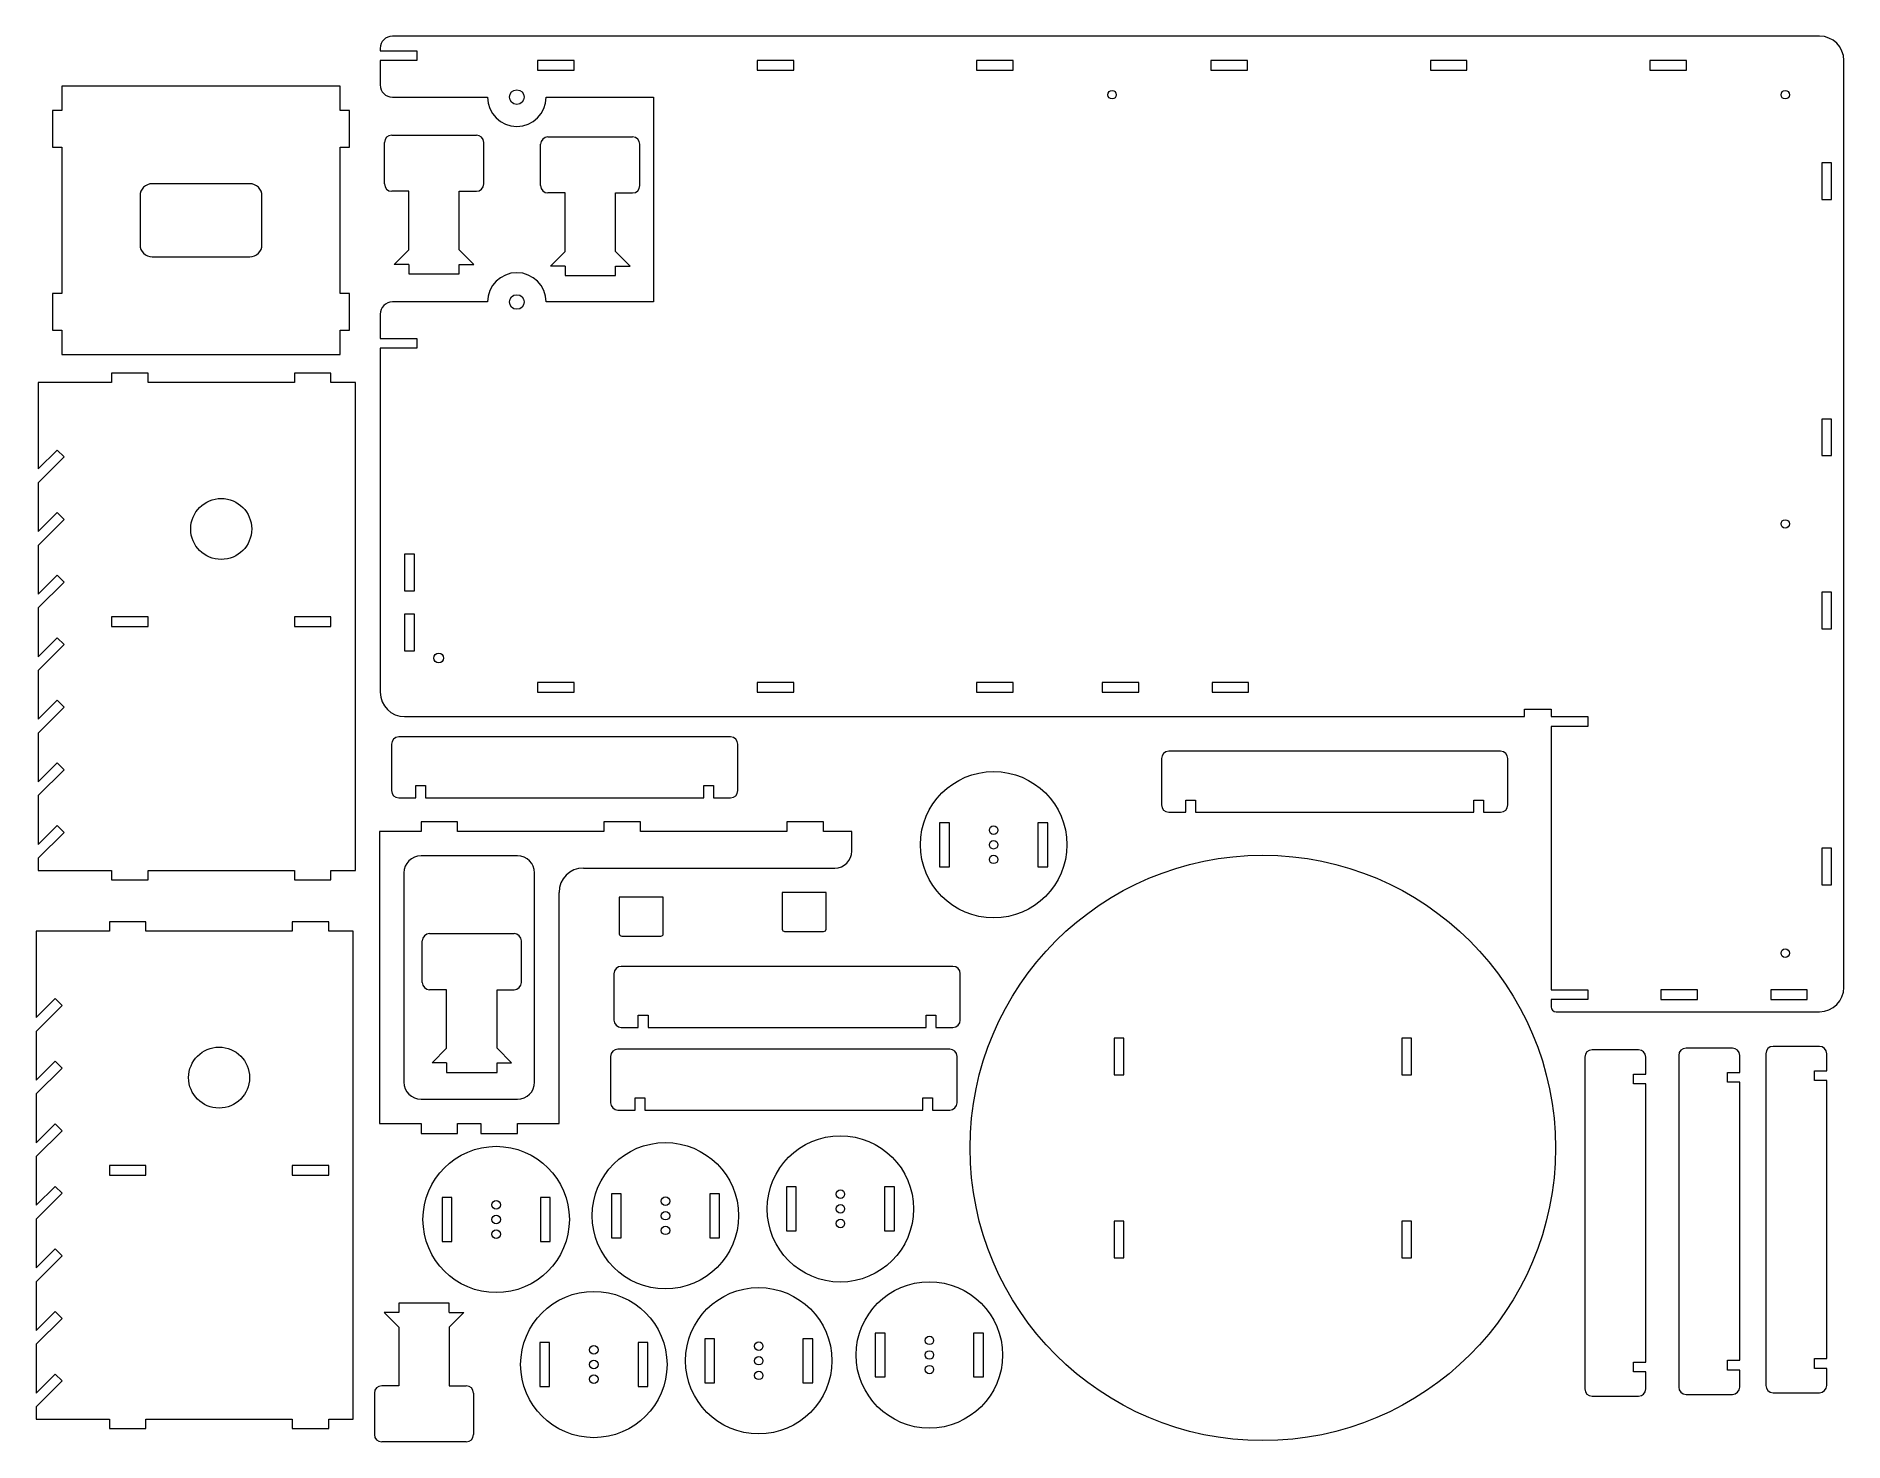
# Model space of a CAD drawing. Header units: millimetres. Extents: x 8 to 749, y 11 to 588.
import ezdxf

# ---------------------------------------------------------------- set-up
doc = ezdxf.new("R2010")
doc.units = ezdxf.units.MM
doc.layers.get('0').update_dxf_attribs({"linetype": 'CONTINUOUS'})

msp = doc.modelspace()

# ---------------------------------------------------------------- linework, layer by layer
at = {"color": 7, "linetype": 'CONTINUOUS', "lineweight": 15}
for p, q in [((739.46, 587.78), (154.46, 587.78)), ((149.46, 582.78), (149.46, 581.78)), ((149.46, 581.78), (164.46, 581.78)), ((164.46, 581.78), (164.46, 577.78)), ((149.46, 577.78), (149.46, 567.78)), ((164.46, 577.78), (149.46, 577.78)), ((228.96, 577.78), (213.96, 577.78)), ((213.96, 577.78), (213.96, 573.78)), ((213.96, 573.78), (228.96, 573.78)), ((228.96, 573.78), (228.96, 577.78)), ((318.96, 577.78), (303.96, 577.78)), ((303.96, 577.78), (303.96, 573.78)), ((303.96, 573.78), (318.96, 573.78)), ((318.96, 573.78), (318.96, 577.78)), ((408.96, 577.78), (393.96, 577.78)), ((393.96, 577.78), (393.96, 573.78)), ((393.96, 573.78), (408.96, 573.78)), ((408.96, 573.78), (408.96, 577.78)), ((489.96, 577.78), (489.96, 573.78)), ((504.96, 577.78), (489.96, 577.78)), ((489.96, 573.78), (504.96, 573.78)), ((504.96, 573.78), (504.96, 577.78)), ((579.96, 577.78), (579.96, 573.78)), ((594.96, 577.78), (579.96, 577.78)), ((579.96, 573.78), (594.96, 573.78)), ((594.96, 573.78), (594.96, 577.78)), ((669.96, 577.78), (669.96, 573.78)), ((684.96, 577.78), (669.96, 577.78)), ((669.96, 573.78), (684.96, 573.78)), ((684.96, 573.78), (684.96, 577.78)), ((749.46, 197.78), (749.46, 577.78)), ((132.99, 567.27), (18.99, 567.27)), ((18.99, 567.27), (18.99, 557.27)), ((132.99, 557.27), (132.99, 567.27)), ((15.09, 557.27), (15.09, 542.27)), ((18.99, 557.27), (15.09, 557.27)), ((136.89, 557.27), (132.99, 557.27)), ((136.89, 542.27), (136.89, 557.27)), ((154.46, 562.78), (193.46, 562.78)), ((217.46, 562.78), (261.46, 562.78)), ((261.46, 562.78), (261.46, 478.78)), ((15.09, 542.27), (18.99, 542.27)), ((18.99, 542.27), (18.99, 482.27)), ((132.99, 542.27), (136.89, 542.27)), ((132.99, 482.27), (132.99, 542.27)), ((151.22, 527.18), (151.22, 544.18)), ((154.22, 547.18), (188.87, 547.18)), ((191.87, 527.18), (191.87, 544.18)), ((215.23, 526.48), (215.23, 543.48)), ((218.23, 546.48), (252.88, 546.48)), ((255.88, 526.48), (255.88, 543.48)), ((744.46, 535.78), (740.46, 535.78)), ((740.46, 535.78), (740.46, 520.78)), ((744.46, 520.78), (744.46, 535.78)), ((95.99, 527.27), (55.99, 527.27)), ((50.99, 522.27), (50.99, 502.27)), ((100.99, 502.27), (100.99, 522.27)), ((161.22, 524.18), (154.22, 524.18)), ((161.22, 500.18), (161.22, 524.18)), ((181.87, 524.18), (188.87, 524.18)), ((181.87, 500.18), (181.87, 524.18)), ((225.23, 523.48), (218.23, 523.48)), ((225.23, 499.48), (225.23, 523.48)), ((245.88, 523.48), (252.88, 523.48)), ((245.88, 499.48), (245.88, 523.48)), ((740.46, 520.78), (744.46, 520.78)), ((55.99, 497.27), (95.99, 497.27)), ((155.22, 494.18), (161.22, 500.18)), ((187.87, 494.18), (181.87, 500.18)), ((219.23, 493.48), (225.23, 499.48)), ((251.88, 493.48), (245.88, 499.48)), ((161.22, 494.18), (155.22, 494.18)), ((161.22, 494.18), (161.22, 490.28)), ((161.22, 490.28), (181.87, 490.28)), ((181.87, 494.18), (187.87, 494.18)), ((181.87, 490.28), (181.87, 494.18)), ((225.23, 493.48), (219.23, 493.48)), ((225.23, 493.48), (225.23, 489.58)), ((225.23, 489.58), (245.88, 489.58)), ((245.88, 493.48), (251.88, 493.48)), ((245.88, 489.58), (245.88, 493.48)), ((15.09, 482.27), (15.09, 467.27)), ((18.99, 482.27), (15.09, 482.27)), ((136.89, 482.27), (132.99, 482.27)), ((136.89, 467.27), (136.89, 482.27)), ((193.46, 478.78), (154.46, 478.78)), ((261.46, 478.78), (217.46, 478.78)), ((15.09, 467.27), (18.99, 467.27)), ((18.99, 467.27), (18.99, 457.27)), ((132.99, 467.27), (136.89, 467.27)), ((132.99, 457.27), (132.99, 467.27)), ((149.46, 473.78), (149.46, 463.78)), ((149.46, 463.78), (164.46, 463.78)), ((149.46, 459.78), (149.46, 318.78)), ((164.46, 459.78), (149.46, 459.78)), ((164.46, 463.78), (164.46, 459.78)), ((18.99, 457.27), (132.99, 457.27)), ((9.27, 445.71), (9.27, 410.31)), ((39.27, 445.71), (9.27, 445.71)), ((39.27, 449.61), (39.27, 445.71)), ((54.27, 449.61), (39.27, 449.61)), ((54.27, 445.71), (54.27, 449.61)), ((114.27, 445.71), (54.27, 445.71)), ((114.27, 449.61), (114.27, 445.71)), ((129.27, 449.61), (114.27, 449.61)), ((129.27, 445.71), (129.27, 449.61)), ((139.27, 445.71), (129.27, 445.71)), ((139.27, 245.71), (139.27, 445.71)), ((744.46, 430.78), (740.46, 430.78)), ((740.46, 430.78), (740.46, 415.78)), ((744.46, 415.78), (744.46, 430.78)), ((9.27, 410.31), (17.05, 418.09)), ((19.88, 415.26), (9.27, 404.65)), ((17.05, 418.09), (19.88, 415.26)), ((740.46, 415.78), (744.46, 415.78)), ((9.27, 404.65), (9.27, 384.65)), ((9.27, 384.65), (17.05, 392.43)), ((19.88, 389.6), (9.27, 378.99)), ((17.05, 392.43), (19.88, 389.6)), ((9.27, 378.99), (9.27, 358.99)), ((163.46, 375.34), (159.46, 375.34)), ((159.46, 375.34), (159.46, 360.34)), ((163.46, 360.34), (163.46, 375.34)), ((9.27, 358.99), (17.05, 366.77)), ((19.88, 363.94), (9.27, 353.34)), ((17.05, 366.77), (19.88, 363.94)), ((159.46, 360.34), (163.46, 360.34)), ((744.46, 359.78), (740.46, 359.78)), ((740.46, 359.78), (740.46, 344.78)), ((744.46, 344.78), (744.46, 359.78)), ((9.27, 353.34), (9.27, 333.34)), ((54.27, 349.71), (39.27, 349.71)), ((39.27, 349.71), (39.27, 345.71)), ((54.27, 345.71), (54.27, 349.71)), ((129.27, 349.71), (114.27, 349.71)), ((114.27, 349.71), (114.27, 345.71)), ((129.27, 345.71), (129.27, 349.71)), ((163.46, 350.78), (159.46, 350.78)), ((159.46, 350.78), (159.46, 335.78)), ((163.46, 335.78), (163.46, 350.78)), ((9.27, 333.34), (17.05, 341.12)), ((17.05, 341.12), (19.88, 338.29)), ((39.27, 345.71), (54.27, 345.71)), ((114.27, 345.71), (129.27, 345.71)), ((740.46, 344.78), (744.46, 344.78)), ((19.88, 338.29), (9.27, 327.68)), ((159.46, 335.78), (163.46, 335.78)), ((9.27, 327.68), (9.27, 307.68)), ((228.96, 322.78), (213.96, 322.78)), ((213.96, 322.78), (213.96, 318.78)), ((213.96, 318.78), (228.96, 318.78)), ((228.96, 318.78), (228.96, 322.78)), ((318.96, 322.78), (303.96, 322.78)), ((303.96, 322.78), (303.96, 318.78)), ((303.96, 318.78), (318.96, 318.78)), ((318.96, 318.78), (318.96, 322.78)), ((408.96, 322.78), (393.96, 322.78)), ((393.96, 322.78), (393.96, 318.78)), ((393.96, 318.78), (408.96, 318.78)), ((408.96, 318.78), (408.96, 322.78)), ((460.46, 322.78), (445.46, 322.78)), ((445.46, 322.78), (445.46, 318.78)), ((445.46, 318.78), (460.46, 318.78)), ((460.46, 318.78), (460.46, 322.78)), ((505.46, 322.78), (490.46, 322.78)), ((490.46, 322.78), (490.46, 318.78)), ((490.46, 318.78), (505.46, 318.78)), ((505.46, 318.78), (505.46, 322.78)), ((9.27, 307.68), (17.05, 315.46)), ((19.88, 312.63), (9.27, 302.02)), ((17.05, 315.46), (19.88, 312.63)), ((618.49, 311.78), (629.46, 311.78)), ((618.49, 308.78), (618.49, 311.78)), ((629.46, 311.78), (629.46, 308.78)), ((159.46, 308.78), (618.49, 308.78)), ((629.46, 308.78), (644.46, 308.78)), ((629.46, 304.78), (629.46, 196.78)), ((644.46, 304.78), (629.46, 304.78)), ((644.46, 308.78), (644.46, 304.78)), ((9.27, 302.02), (9.27, 282.02)), ((154.08, 297.47), (154.08, 278.47)), ((293.08, 300.47), (157.08, 300.47)), ((296.08, 278.47), (296.08, 297.47)), ((9.27, 282.02), (17.05, 289.8)), ((17.05, 289.8), (19.88, 286.97)), ((469.72, 291.59), (469.72, 272.59)), ((608.72, 294.59), (472.72, 294.59)), ((611.72, 272.59), (611.72, 291.59)), ((19.88, 286.97), (9.27, 276.37)), ((9.27, 276.37), (9.27, 256.37)), ((157.08, 275.47), (164.08, 275.47)), ((164.08, 280.47), (168.08, 280.47)), ((164.08, 275.47), (164.08, 280.47)), ((168.08, 280.47), (168.08, 275.47)), ((168.08, 275.47), (282.08, 275.47)), ((282.08, 280.47), (286.08, 280.47)), ((282.08, 275.47), (282.08, 280.47)), ((286.08, 280.47), (286.08, 275.47)), ((286.08, 275.47), (293.08, 275.47)), ((479.72, 274.59), (483.72, 274.59)), ((479.72, 269.59), (479.72, 274.59)), ((483.72, 274.59), (483.72, 269.59)), ((597.72, 274.59), (601.72, 274.59)), ((597.72, 269.59), (597.72, 274.59)), ((601.72, 274.59), (601.72, 269.59)), ((472.72, 269.59), (479.72, 269.59)), ((483.72, 269.59), (597.72, 269.59)), ((601.72, 269.59), (608.72, 269.59)), ((9.27, 256.37), (17.05, 264.15)), ((19.88, 261.32), (9.27, 250.71)), ((17.05, 264.15), (19.88, 261.32)), ((149.18, 261.7), (149.18, 141.9)), ((166.18, 261.7), (149.18, 261.7)), ((166.18, 265.6), (166.18, 261.7)), ((181.18, 265.6), (166.18, 265.6)), ((181.18, 261.7), (181.18, 265.6)), ((241.18, 261.7), (181.18, 261.7)), ((241.18, 265.6), (241.18, 261.7)), ((256.18, 265.6), (241.18, 265.6)), ((256.18, 261.7), (256.18, 265.6)), ((316.18, 261.7), (256.18, 261.7)), ((316.18, 265.6), (316.18, 261.7)), ((331.18, 265.6), (316.18, 265.6)), ((331.18, 261.7), (331.18, 265.6)), ((342.77, 261.7), (331.18, 261.7)), ((342.77, 253.68), (342.77, 261.7)), ((378.78, 265.25), (378.78, 247.25)), ((382.78, 265.25), (378.78, 265.25)), ((382.78, 247.25), (382.78, 265.25)), ((423.08, 265.25), (419.08, 265.25)), ((419.08, 265.25), (419.08, 247.25)), ((423.08, 247.25), (423.08, 265.25)), ((740.46, 254.78), (740.46, 239.78)), ((744.46, 254.78), (740.46, 254.78)), ((744.46, 239.78), (744.46, 254.78)), ((9.27, 250.71), (9.27, 245.71)), ((9.27, 245.71), (39.27, 245.71)), ((39.27, 245.71), (39.27, 241.81)), ((54.27, 245.71), (114.27, 245.71)), ((54.27, 241.81), (54.27, 245.71)), ((114.27, 245.71), (114.27, 241.81)), ((129.27, 245.71), (139.27, 245.71)), ((129.27, 241.81), (129.27, 245.71)), ((159.18, 244.7), (159.18, 158.9)), ((205.75, 251.7), (166.18, 251.7)), ((212.75, 158.9), (212.75, 244.7)), ((232.75, 246.68), (335.77, 246.68)), ((378.78, 247.25), (382.78, 247.25)), ((419.08, 247.25), (423.08, 247.25)), ((39.27, 241.81), (54.27, 241.81)), ((114.27, 241.81), (129.27, 241.81)), ((740.46, 239.78), (744.46, 239.78)), ((222.75, 141.9), (222.75, 236.68)), ((247.46, 234.76), (247.46, 219.76)), ((265.46, 234.76), (247.46, 234.76)), ((265.46, 219.76), (265.46, 234.76)), ((314.24, 236.67), (314.24, 221.67)), ((332.24, 236.67), (314.24, 236.67)), ((332.24, 221.67), (332.24, 236.67)), ((38.41, 224.67), (38.41, 220.77)), ((53.41, 224.67), (38.41, 224.67)), ((53.41, 220.77), (53.41, 224.67)), ((113.41, 224.67), (113.41, 220.77)), ((128.41, 224.67), (113.41, 224.67)), ((128.41, 220.77), (128.41, 224.67)), ((8.41, 220.77), (8.41, 185.37)), ((38.41, 220.77), (8.41, 220.77)), ((113.41, 220.77), (53.41, 220.77)), ((138.41, 220.77), (128.41, 220.77)), ((138.41, 20.77), (138.41, 220.77)), ((166.69, 199.8), (166.69, 216.8)), ((169.69, 219.8), (204.33, 219.8)), ((207.33, 199.8), (207.33, 216.8)), ((248.46, 218.76), (264.46, 218.76)), ((315.24, 220.67), (331.24, 220.67)), ((245.25, 203.37), (245.25, 184.37)), ((384.25, 206.37), (248.25, 206.37)), ((387.25, 184.37), (387.25, 203.37)), ((8.41, 185.37), (16.19, 193.15)), ((16.19, 193.15), (19.02, 190.32)), ((176.69, 196.8), (169.69, 196.8)), ((176.69, 172.8), (176.69, 196.8)), ((197.33, 196.8), (204.33, 196.8)), ((197.33, 172.8), (197.33, 196.8)), ((629.46, 196.78), (644.46, 196.78)), ((629.46, 192.78), (629.46, 189.78)), ((644.46, 192.78), (629.46, 192.78)), ((644.46, 196.78), (644.46, 192.78)), ((689.46, 196.78), (674.46, 196.78)), ((674.46, 196.78), (674.46, 192.78)), ((674.46, 192.78), (689.46, 192.78)), ((689.46, 192.78), (689.46, 196.78)), ((734.46, 196.78), (719.46, 196.78)), ((719.46, 196.78), (719.46, 192.78)), ((719.46, 192.78), (734.46, 192.78)), ((734.46, 192.78), (734.46, 196.78)), ((19.02, 190.32), (8.41, 179.71)), ((255.25, 186.37), (259.25, 186.37)), ((255.25, 181.37), (255.25, 186.37)), ((259.25, 186.37), (259.25, 181.37)), ((373.25, 186.37), (377.25, 186.37)), ((373.25, 181.37), (373.25, 186.37)), ((377.25, 186.37), (377.25, 181.37)), ((631.46, 187.78), (739.46, 187.78)), ((8.41, 179.71), (8.41, 159.71)), ((248.25, 181.37), (255.25, 181.37)), ((259.25, 181.37), (373.25, 181.37)), ((377.25, 181.37), (384.25, 181.37)), ((170.69, 166.8), (176.69, 172.8)), ((203.33, 166.8), (197.33, 172.8)), ((382.91, 172.45), (246.91, 172.45)), ((450.27, 176.93), (450.27, 161.93)), ((454.27, 176.93), (450.27, 176.93)), ((454.27, 161.93), (454.27, 176.93)), ((572.27, 176.93), (568.27, 176.93)), ((568.27, 176.93), (568.27, 161.93)), ((572.27, 161.93), (572.27, 176.93)), ((665.27, 172.16), (646.27, 172.16)), ((703.77, 172.86), (684.77, 172.86)), ((717.46, 170.56), (717.46, 34.56)), ((739.46, 173.56), (720.46, 173.56)), ((742.46, 163.56), (742.46, 170.56)), ((8.41, 159.71), (16.19, 167.49)), ((19.02, 164.66), (8.41, 154.05)), ((16.19, 167.49), (19.02, 164.66)), ((176.69, 166.8), (170.69, 166.8)), ((176.69, 166.8), (176.69, 162.9)), ((197.33, 166.8), (203.33, 166.8)), ((197.33, 162.9), (197.33, 166.8)), ((243.91, 169.45), (243.91, 150.45)), ((385.91, 150.45), (385.91, 169.45)), ((643.27, 169.16), (643.27, 33.16)), ((668.27, 162.16), (668.27, 169.16)), ((681.77, 169.86), (681.77, 33.86)), ((706.77, 162.86), (706.77, 169.86)), ((737.46, 163.56), (742.46, 163.56)), ((737.46, 159.56), (737.46, 163.56)), ((176.69, 162.9), (197.33, 162.9)), ((450.27, 161.93), (454.27, 161.93)), ((568.27, 161.93), (572.27, 161.93)), ((663.27, 162.16), (668.27, 162.16)), ((663.27, 158.16), (663.27, 162.16)), ((668.27, 158.16), (663.27, 158.16)), ((668.27, 44.16), (668.27, 158.16)), ((701.77, 162.86), (706.77, 162.86)), ((701.77, 158.86), (701.77, 162.86)), ((706.77, 158.86), (701.77, 158.86)), ((706.77, 44.86), (706.77, 158.86)), ((742.46, 159.56), (737.46, 159.56)), ((742.46, 45.56), (742.46, 159.56)), ((8.41, 154.05), (8.41, 134.05)), ((166.18, 151.9), (205.75, 151.9)), ((253.91, 152.45), (257.91, 152.45)), ((253.91, 147.45), (253.91, 152.45)), ((257.91, 152.45), (257.91, 147.45)), ((371.91, 152.45), (375.91, 152.45)), ((371.91, 147.45), (371.91, 152.45)), ((375.91, 152.45), (375.91, 147.45)), ((8.41, 134.05), (16.19, 141.83)), ((16.19, 141.83), (19.02, 139)), ((149.18, 141.9), (166.18, 141.9)), ((166.18, 141.9), (166.18, 137.9)), ((181.18, 141.9), (190.75, 141.9)), ((181.18, 137.9), (181.18, 141.9)), ((190.75, 141.9), (190.75, 137.9)), ((205.75, 141.9), (222.75, 141.9)), ((205.75, 137.9), (205.75, 141.9)), ((246.91, 147.45), (253.91, 147.45)), ((257.91, 147.45), (371.91, 147.45)), ((375.91, 147.45), (382.91, 147.45)), ((19.02, 139), (8.41, 128.4)), ((166.18, 137.9), (181.18, 137.9)), ((190.75, 137.9), (205.75, 137.9)), ((8.41, 128.4), (8.41, 108.4)), ((53.41, 124.77), (38.41, 124.77)), ((38.41, 124.77), (38.41, 120.77)), ((38.41, 120.77), (53.41, 120.77)), ((53.41, 120.77), (53.41, 124.77)), ((128.41, 124.77), (113.41, 124.77)), ((113.41, 124.77), (113.41, 120.77)), ((113.41, 120.77), (128.41, 120.77)), ((128.41, 120.77), (128.41, 124.77)), ((8.41, 108.4), (16.19, 116.18)), ((19.02, 113.35), (8.41, 102.74)), ((16.19, 116.18), (19.02, 113.35)), ((174.84, 111.6), (174.84, 93.6)), ((178.84, 111.6), (174.84, 111.6)), ((178.84, 93.6), (178.84, 111.6)), ((219.14, 111.6), (215.14, 111.6)), ((215.14, 111.6), (215.14, 93.6)), ((219.14, 93.6), (219.14, 111.6)), ((244.22, 113.14), (244.22, 95.14)), ((248.22, 113.14), (244.22, 113.14)), ((248.22, 95.14), (248.22, 113.14)), ((288.52, 113.14), (284.52, 113.14)), ((284.52, 113.14), (284.52, 95.14)), ((288.52, 95.14), (288.52, 113.14)), ((315.94, 115.94), (315.94, 97.94)), ((319.94, 115.94), (315.94, 115.94)), ((319.94, 97.94), (319.94, 115.94)), ((360.24, 115.94), (356.24, 115.94)), ((356.24, 115.94), (356.24, 97.94)), ((360.24, 97.94), (360.24, 115.94)), ((8.41, 102.74), (8.41, 82.74)), ((315.94, 97.94), (319.94, 97.94)), ((356.24, 97.94), (360.24, 97.94)), ((450.27, 101.93), (450.27, 86.93)), ((454.27, 101.93), (450.27, 101.93)), ((454.27, 86.93), (454.27, 101.93)), ((572.27, 101.93), (568.27, 101.93)), ((568.27, 101.93), (568.27, 86.93)), ((572.27, 86.93), (572.27, 101.93)), ((8.41, 82.74), (16.19, 90.52)), ((16.19, 90.52), (19.02, 87.69)), ((174.84, 93.6), (178.84, 93.6)), ((215.14, 93.6), (219.14, 93.6)), ((244.22, 95.14), (248.22, 95.14)), ((284.52, 95.14), (288.52, 95.14)), ((19.02, 87.69), (8.41, 77.08)), ((450.27, 86.93), (454.27, 86.93)), ((568.27, 86.93), (572.27, 86.93)), ((8.41, 77.08), (8.41, 57.08)), ((157.05, 68.32), (157.05, 64.42)), ((177.69, 68.32), (157.05, 68.32)), ((177.69, 64.42), (177.69, 68.32)), ((8.41, 57.08), (16.19, 64.86)), ((19.02, 62.03), (8.41, 51.43)), ((16.19, 64.86), (19.02, 62.03)), ((151.05, 64.42), (157.05, 58.42)), ((157.05, 64.42), (151.05, 64.42)), ((177.69, 64.42), (183.69, 64.42)), ((183.69, 64.42), (177.69, 58.42)), ((157.05, 58.42), (157.05, 34.42)), ((177.69, 58.42), (177.69, 34.42)), ((214.87, 52.13), (214.87, 34.13)), ((218.87, 52.13), (214.87, 52.13)), ((218.87, 34.13), (218.87, 52.13)), ((259.17, 52.13), (255.17, 52.13)), ((255.17, 52.13), (255.17, 34.13)), ((259.17, 34.13), (259.17, 52.13)), ((282.47, 53.69), (282.47, 35.69)), ((286.47, 53.69), (282.47, 53.69)), ((286.47, 35.69), (286.47, 53.69)), ((326.77, 53.69), (322.77, 53.69)), ((322.77, 53.69), (322.77, 35.69)), ((326.77, 35.69), (326.77, 53.69)), ((352.42, 56.04), (352.42, 38.04)), ((356.42, 56.04), (352.42, 56.04)), ((356.42, 38.04), (356.42, 56.04)), ((396.72, 56.04), (392.72, 56.04)), ((392.72, 56.04), (392.72, 38.04)), ((396.72, 38.04), (396.72, 56.04)), ((8.41, 51.43), (8.41, 31.43)), ((701.77, 44.86), (706.77, 44.86)), ((701.77, 40.86), (701.77, 44.86)), ((737.46, 45.56), (742.46, 45.56)), ((737.46, 41.56), (737.46, 45.56)), ((8.41, 31.43), (16.19, 39.2)), ((16.19, 39.2), (19.02, 36.38)), ((352.42, 38.04), (356.42, 38.04)), ((392.72, 38.04), (396.72, 38.04)), ((663.27, 44.16), (668.27, 44.16)), ((663.27, 40.16), (663.27, 44.16)), ((668.27, 40.16), (663.27, 40.16)), ((668.27, 33.16), (668.27, 40.16)), ((706.77, 40.86), (701.77, 40.86)), ((706.77, 33.86), (706.77, 40.86)), ((742.46, 41.56), (737.46, 41.56)), ((742.46, 34.56), (742.46, 41.56)), ((19.02, 36.38), (8.41, 25.77)), ((147.05, 31.42), (147.05, 14.42)), ((157.05, 34.42), (150.05, 34.42)), ((177.69, 34.42), (184.69, 34.42)), ((187.69, 31.42), (187.69, 14.42)), ((214.87, 34.13), (218.87, 34.13)), ((255.17, 34.13), (259.17, 34.13)), ((282.47, 35.69), (286.47, 35.69)), ((322.77, 35.69), (326.77, 35.69)), ((646.27, 30.16), (665.27, 30.16)), ((684.77, 30.86), (703.77, 30.86)), ((720.46, 31.56), (739.46, 31.56)), ((8.41, 25.77), (8.41, 20.77)), ((8.41, 20.77), (38.41, 20.77)), ((38.41, 20.77), (38.41, 16.87)), ((38.41, 16.87), (53.41, 16.87)), ((53.41, 20.77), (113.41, 20.77)), ((53.41, 16.87), (53.41, 20.77)), ((113.41, 20.77), (113.41, 16.87)), ((113.41, 16.87), (128.41, 16.87)), ((128.41, 20.77), (138.41, 20.77)), ((128.41, 16.87), (128.41, 20.77)), ((184.69, 11.42), (150.05, 11.42))]:
    msp.add_line(p, q, dxfattribs=at)
for centre, radius in [((205.46, 562.78), 3), ((449.46, 563.78), 1.75), ((725.46, 563.78), 1.75), ((205.46, 478.78), 3), ((84.27, 385.71), 12.5), ((725.46, 387.78), 1.75), ((173.46, 332.78), 2), ((400.93, 256.25), 30), ((400.93, 262.25), 1.75), ((400.93, 256.25), 1.75), ((400.93, 250.25), 1.75), ((511.27, 131.93), 120), ((725.46, 211.78), 1.75), ((83.41, 160.77), 12.5), ((266.37, 104.14), 30), ((338.09, 106.94), 30), ((196.99, 102.6), 30), ((266.37, 110.14), 1.75), ((338.09, 112.94), 1.75), ((196.99, 108.6), 1.75), ((196.99, 102.6), 1.75), ((266.37, 104.14), 1.75), ((338.09, 106.94), 1.75), ((196.99, 96.6), 1.75), ((266.37, 98.14), 1.75), ((338.09, 100.94), 1.75), ((304.62, 44.69), 30), ((374.57, 47.04), 30), ((237.02, 43.13), 30), ((304.62, 50.69), 1.75), ((374.57, 53.04), 1.75), ((237.02, 49.13), 1.75), ((237.02, 43.13), 1.75), ((304.62, 44.69), 1.75), ((374.57, 47.04), 1.75), ((237.02, 37.13), 1.75), ((304.62, 38.69), 1.75), ((374.57, 41.04), 1.75)]:
    msp.add_circle(centre, radius, dxfattribs=at)
for centre, radius, start, end in [((154.46, 582.78), 5, 90, 180), ((739.46, 577.78), 10, 0, 90), ((154.46, 567.78), 5, 180, 270), ((205.46, 562.78), 12, 180, 0), ((154.22, 544.18), 3, 90, 180), ((188.87, 544.18), 3, 0, 90), ((218.23, 543.48), 3, 90, 180), ((252.88, 543.48), 3, 0, 90), ((55.99, 522.27), 5, 90, 180), ((95.99, 522.27), 5, 0, 90), ((154.22, 527.18), 3, 180, 270), ((188.87, 527.18), 3, 270, 0), ((218.23, 526.48), 3, 180, 270), ((252.88, 526.48), 3, 270, 0), ((55.99, 502.27), 5, 180, 270), ((95.99, 502.27), 5, 270, 0), ((205.46, 478.78), 12, 360, 180), ((154.46, 473.78), 5, 90, 180), ((159.46, 318.78), 10, 180, 270), ((157.08, 297.47), 3, 90, 180), ((293.08, 297.47), 3, 0, 90), ((472.72, 291.59), 3, 90, 180), ((608.72, 291.59), 3, 0, 90), ((157.08, 278.47), 3, 180, 270), ((293.08, 278.47), 3, 270, 0), ((472.72, 272.59), 3, 180, 270), ((608.72, 272.59), 3, 270, 0), ((335.77, 253.68), 7, 270, 0), ((166.18, 244.7), 7, 90, 180), ((205.75, 244.7), 7, 0, 90), ((232.75, 236.68), 10, 90, 180), ((169.69, 216.8), 3, 90, 180), ((204.33, 216.8), 3, 0, 90), ((248.46, 219.76), 1, 180, 270), ((264.46, 219.76), 1, 270, 0), ((315.24, 221.67), 1, 180, 270), ((331.24, 221.67), 1, 270, 0), ((248.25, 203.37), 3, 90, 180), ((384.25, 203.37), 3, 0, 90), ((169.69, 199.8), 3, 180, 270), ((204.33, 199.8), 3, 270, 0), ((739.46, 197.78), 10, 270, 0), ((631.46, 189.78), 2, 180, 270), ((248.25, 184.37), 3, 180, 270), ((384.25, 184.37), 3, 270, 0), ((246.91, 169.45), 3, 90, 180), ((382.91, 169.45), 3, 0, 90), ((646.27, 169.16), 3, 90, 180), ((665.27, 169.16), 3, 0, 90), ((684.77, 169.86), 3, 90, 180), ((703.77, 169.86), 3, 360, 90), ((720.46, 170.56), 3, 90, 180), ((739.46, 170.56), 3, 0, 90), ((166.18, 158.9), 7, 180, 270), ((205.75, 158.9), 7, 270, 0), ((246.91, 150.45), 3, 180, 270), ((382.91, 150.45), 3, 270, 0), ((150.05, 31.42), 3, 90, 180), ((184.69, 31.42), 3, 0, 90), ((646.27, 33.16), 3, 180, 270), ((665.27, 33.16), 3, 270, 0), ((684.77, 33.86), 3, 180, 270), ((703.77, 33.86), 3, 270, 0), ((720.46, 34.56), 3, 180, 270), ((739.46, 34.56), 3, 270, 0), ((150.05, 14.42), 3, 180, 270), ((184.69, 14.42), 3, 270, 0)]:
    msp.add_arc(centre, radius, start, end, dxfattribs=at)

doc.saveas('drawing.dxf')
